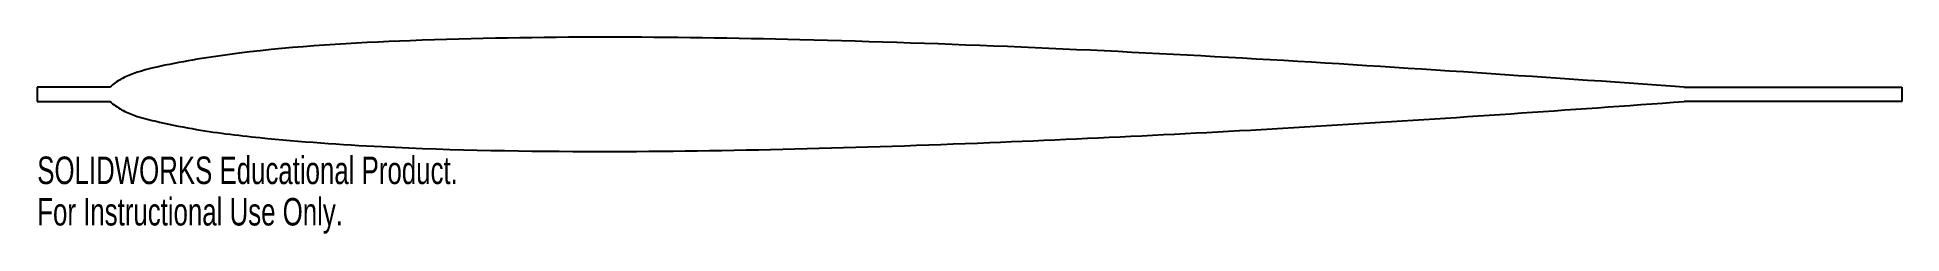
# Model space of a CAD drawing. Header units: inches. Extents: x -0.5 to 12.4, y -0.9 to 0.5.
import ezdxf

# ---------------------------------------------------------------- set-up
doc = ezdxf.new("R2010")
doc.units = ezdxf.units.IN
doc.header["$MEASUREMENT"] = 0
doc.styles.add('SLDTEXTSTYLE0', font='TXT', dxfattribs={"width": 0.7})

msp = doc.modelspace()

# ---------------------------------------------------------------- linework, layer by layer
at = {"color": 7, "linetype": 'Continuous'}
for p, q in [((0.025, 0.112), (-0.475, 0.112)), ((-0.475, 0.112), (-0.475, 0.012)), ((-0.475, 0.012), (0.025, 0.012)), ((10.885, 0.112), (12.385, 0.112)), ((12.385, 0.012), (10.885, 0.012)), ((12.385, 0.112), (12.385, 0.012))]:
    msp.add_line(p, q, dxfattribs=at)
for points, knots in [([(10.885, 0.112), (9.87, 0.182), (7.838, 0.324), (5.356, 0.433), (3.441, 0.463), (2.151, 0.443), (1.136, 0.384), (0.502, 0.286), (0.229, 0.223), (0.101, 0.17), (0.05, 0.131), (0.025, 0.112)], [0, 0, 0, 0, 0.279838, 0.559791, 0.683007, 0.806213, 0.914527, 0.962162, 0.982509, 0.991322, 1, 1, 1, 1]), ([(0.025, 0.012), (0.052, -0.009), (0.105, -0.049), (0.211, -0.092), (0.375, -0.133), (0.661, -0.192), (1.184, -0.255), (2.121, -0.32), (3.353, -0.34), (4.751, -0.32), (6.446, -0.262), (8.492, -0.158), (10.087, -0.045), (10.885, 0.012)], [0, 0, 0, 0, 0.009113, 0.018258, 0.03129, 0.055499, 0.098619, 0.175827, 0.313806, 0.437019, 0.560212, 0.780144, 1, 1, 1, 1])]:
    msp.add_open_spline(points, degree=3, knots=knots, dxfattribs=at)

# ---------------------------------------------------------------- texts
at = {"color": 7, "linetype": 'Continuous', "char_height": 0.1903, "attachment_point": 1, "style": 'SLDTEXTSTYLE0'}
for s, insert in [('SOLIDWORKS Educational Product.', (-0.475, -0.368)), ('For Instructional Use Only.', (-0.475, -0.654))]:
    msp.add_mtext(s, dxfattribs=dict(at, insert=insert))

doc.saveas('drawing.dxf')
